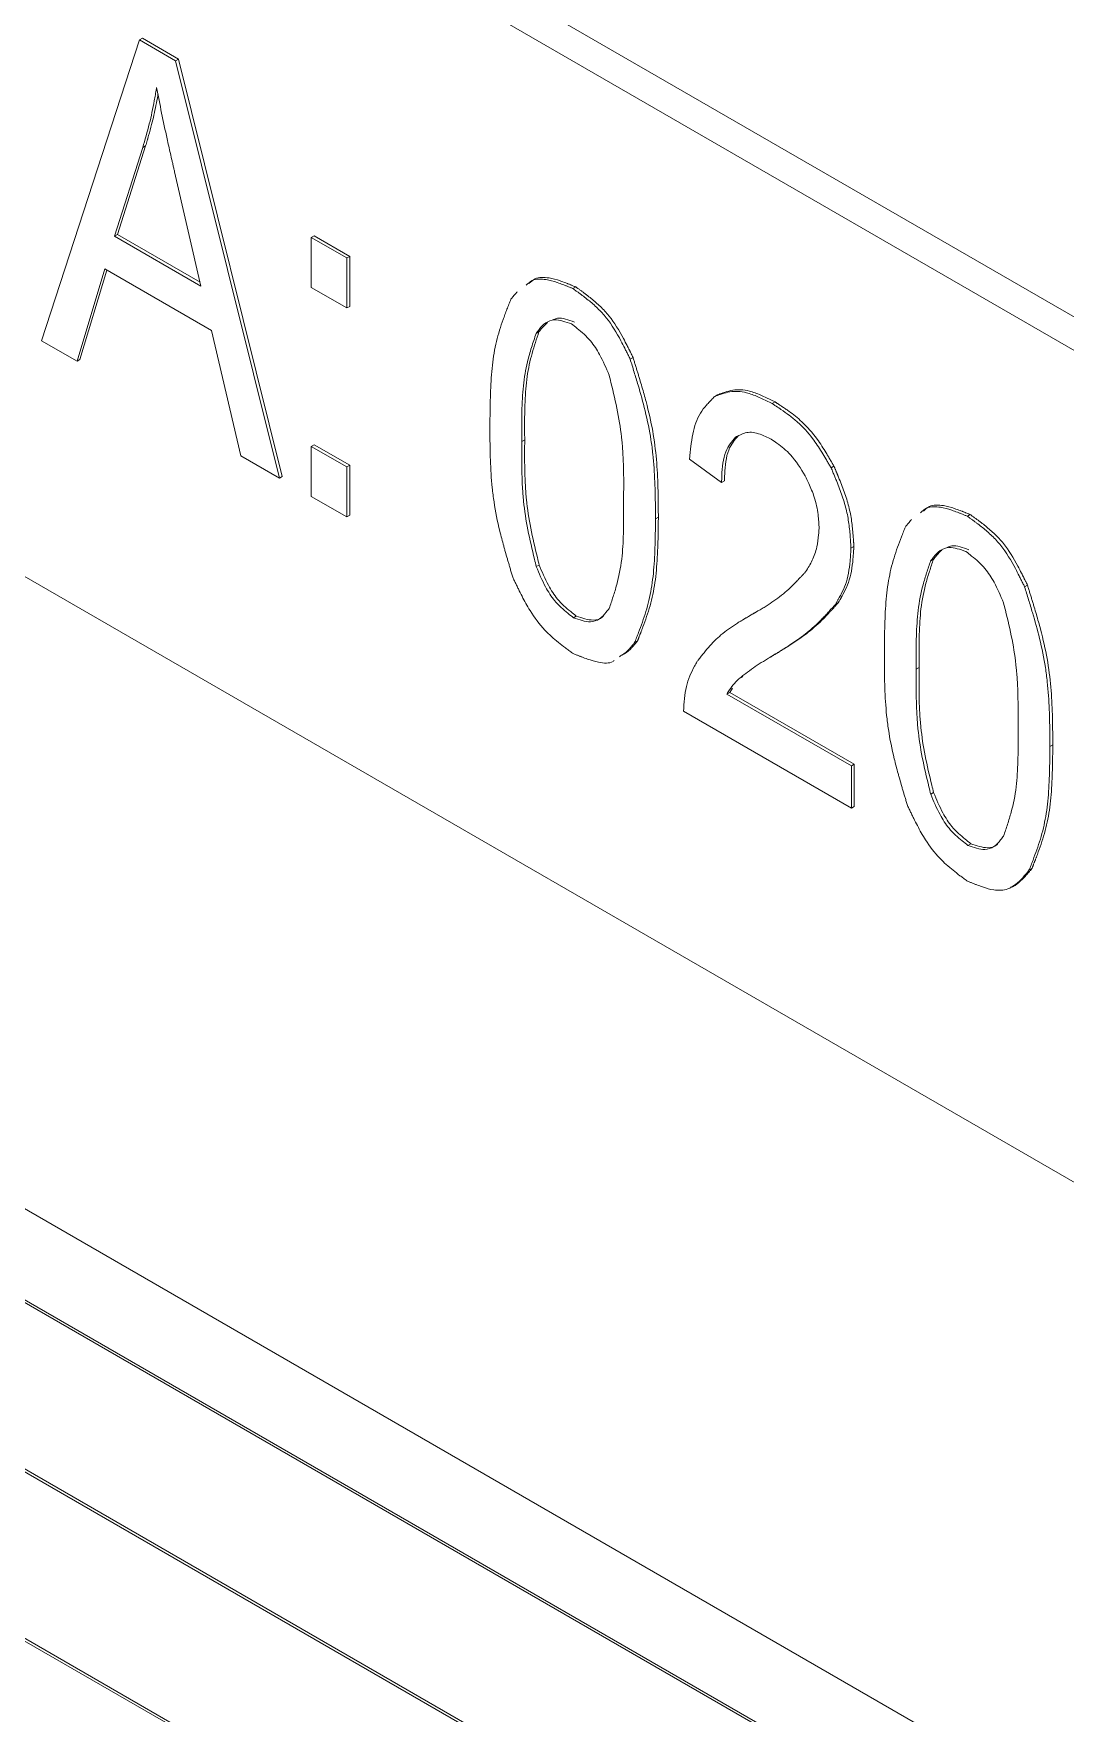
# Model space of a CAD drawing. Header units: millimetres. Extents: x -331 to 5585, y -2655 to 1513.
# Drawn here: x 4940.092 to 4942.622, y 348.931 to 353.052 of the extents above; entities that cross this region are included whole.
import ezdxf

# ---------------------------------------------------------------- set-up
doc = ezdxf.new("R2010")
doc.units = ezdxf.units.MM

msp = doc.modelspace()

# ---------------------------------------------------------------- linework, layer by layer
at = {"color": 7, "linetype": 'Continuous', "lineweight": 15}
for p, q in [((4948.6782, 348.8736), (4934.536, 357.0377)), ((4934.4653, 356.9968), (4948.6075, 348.8328)), ((4948.6075, 346.7914), (4934.4653, 354.9555)), ((4950.4459, 344.1786), (4932.7683, 354.3837)), ((4933.3641, 353.8169), (4949.9915, 344.2181)), ((4949.9915, 344.2112), (4933.3641, 353.81)), ((4933.3641, 353.4017), (4949.9915, 343.8029)), ((4949.9915, 343.796), (4933.3641, 353.3948)), ((4940.1115, 352.2986), (4940.3516, 353.0367)), ((4940.3516, 353.0367), (4940.3587, 353.0408)), ((4940.3516, 353.0367), (4940.4397, 352.9858)), ((4940.4468, 352.9899), (4940.3587, 353.0408)), ((4933.3641, 352.9865), (4949.9915, 343.3877)), ((4940.4397, 352.9858), (4940.4468, 352.9899)), ((4940.4397, 352.9858), (4940.6947, 351.9619)), ((4940.7017, 351.966), (4940.4468, 352.9899)), ((4949.9915, 343.3808), (4933.3641, 352.9796)), ((4940.2972, 352.5595), (4940.3665, 352.7767)), ((4940.3665, 352.7767), (4940.3594, 352.7726)), ((4940.3594, 352.7726), (4940.2902, 352.5554)), ((4940.5022, 352.433), (4940.4375, 352.7132)), ((4940.2902, 352.5554), (4940.2972, 352.5595)), ((4940.2902, 352.5554), (4940.5022, 352.433)), ((4940.5001, 352.4424), (4940.2972, 352.5595)), ((4940.7729, 352.5519), (4940.78, 352.556)), ((4940.7729, 352.5519), (4940.8599, 352.5017)), ((4940.7729, 352.4293), (4940.7729, 352.5519)), ((4940.867, 352.5057), (4940.78, 352.556)), ((4940.867, 352.5057), (4940.8599, 352.5017)), ((4940.8599, 352.5017), (4940.8599, 352.3791)), ((4940.867, 352.3831), (4940.867, 352.5057)), ((4940.2661, 352.4749), (4940.1984, 352.2484)), ((4940.2055, 352.2525), (4940.2711, 352.472)), ((4940.528, 352.3237), (4940.2661, 352.4749)), ((4940.8599, 352.3791), (4940.7729, 352.4293)), ((4941.4146, 352.4267), (4941.4216, 352.4307)), ((4940.8599, 352.3791), (4940.867, 352.3831)), ((4940.6004, 352.0163), (4940.528, 352.3237)), ((4940.1984, 352.2484), (4940.1115, 352.2986)), ((4941.3243, 352.3167), (4941.3313, 352.3208)), ((4940.1984, 352.2484), (4940.2055, 352.2525)), ((4941.5549, 352.2536), (4941.562, 352.2576)), ((4941.7623, 352.1622), (4941.7694, 352.1663)), ((4941.9035, 352.1444), (4941.9105, 352.1485)), ((4940.7729, 352.0394), (4940.78, 352.0434)), ((4940.7729, 352.0394), (4940.8599, 351.9891)), ((4940.7729, 351.9168), (4940.7729, 352.0394)), ((4940.867, 351.9932), (4940.78, 352.0434)), ((4941.2963, 352.0554), (4941.2892, 352.0513)), ((4940.6947, 351.9619), (4940.6004, 352.0163)), ((4940.867, 351.9932), (4940.8599, 351.9891)), ((4940.867, 351.8706), (4940.867, 351.9932)), ((4941.7004, 352.0081), (4941.7792, 351.9512)), ((4940.6947, 351.9619), (4940.7017, 351.966)), ((4940.8599, 351.9891), (4940.8599, 351.8665)), ((4941.7792, 351.9512), (4941.7862, 351.9553)), ((4942.0477, 351.987), (4942.0548, 351.9911)), ((4940.8599, 351.8665), (4940.7729, 351.9168)), ((4940.8599, 351.8665), (4940.867, 351.8706)), ((4942.382, 351.8682), (4942.3891, 351.8723)), ((4941.6171, 351.8618), (4941.6241, 351.8659)), ((4942.0966, 351.7902), (4942.1037, 351.7943)), ((4941.3248, 351.7445), (4941.3318, 351.7485)), ((4942.2917, 351.7582), (4942.2988, 351.7623)), ((4942.5224, 351.6951), (4942.5294, 351.6991)), ((4941.4159, 351.6191), (4941.4229, 351.6232)), ((4941.8449, 351.6222), (4941.852, 351.6263)), ((4942.0583, 351.6519), (4942.0654, 351.6559)), ((4941.5658, 351.558), (4941.5729, 351.5621)), ((4941.9128, 351.531), (4941.9199, 351.535)), ((4941.8245, 351.4718), (4941.8315, 351.4759)), ((4941.8278, 351.4721), (4941.8315, 351.4759)), ((4942.2637, 351.4969), (4942.2567, 351.4929)), ((4941.7992, 351.4359), (4941.7921, 351.4318)), ((4942.0977, 351.2554), (4941.7921, 351.4318)), ((4941.7992, 351.4359), (4941.8059, 351.4464)), ((4942.1047, 351.2595), (4941.7992, 351.4359)), ((4941.6859, 351.3897), (4942.0977, 351.152)), ((4942.5845, 351.3033), (4942.5916, 351.3074)), ((4942.0977, 351.2554), (4942.1047, 351.2595)), ((4942.0977, 351.152), (4942.0977, 351.2554)), ((4942.1047, 351.1561), (4942.1047, 351.2595)), ((4942.2922, 351.186), (4942.2993, 351.1901)), ((4942.0977, 351.152), (4942.1047, 351.1561)), ((4942.3833, 351.0606), (4942.3904, 351.0647)), ((4942.5332, 350.9995), (4942.5403, 351.0036))]:
    msp.add_line(p, q, dxfattribs=at)
for points, knots in [([(4940.3935, 352.9204), (4940.3933, 352.9192), (4940.3929, 352.9167), (4940.392, 352.9119), (4940.3912, 352.907), (4940.3897, 352.8985), (4940.3868, 352.8828), (4940.3822, 352.8588), (4940.3733, 352.82), (4940.365, 352.7918), (4940.3594, 352.7726)], [0, 0, 0, 0, 0.023846, 0.047426, 0.094851, 0.11871, 0.213373, 0.403205, 0.59285, 1, 1, 1, 1]), ([(4940.3665, 352.7767), (4940.3678, 352.7812), (4940.3694, 352.7868), (4940.3712, 352.793), (4940.3723, 352.7969), (4940.3757, 352.8087), (4940.383, 352.8351), (4940.3904, 352.868), (4940.3951, 352.8931), (4940.3967, 352.9022), (4940.3969, 352.9033)], [0, 0, 0, 0, 0.1102402, 0.1375412, 0.1515072, 0.206402, 0.4266521, 0.7928636, 0.9763265, 1, 1, 1, 1]), ([(4940.4375, 352.7132), (4940.4368, 352.7162), (4940.4358, 352.7207), (4940.4341, 352.7282), (4940.4327, 352.7342), (4940.4303, 352.7447), (4940.4258, 352.7642), (4940.417, 352.8034), (4940.4056, 352.8575), (4940.3975, 352.8994), (4940.3935, 352.9204)], [0, 0, 0, 0, 0.043394, 0.064978, 0.108107, 0.129671, 0.216404, 0.389306, 0.694458, 1, 1, 1, 1]), ([(4941.4146, 352.4267), (4941.4122, 352.4276), (4941.4087, 352.4291), (4941.4029, 352.4314), (4941.3971, 352.4338), (4941.3878, 352.4374), (4941.3715, 352.4433), (4941.3452, 352.4505), (4941.3171, 352.451), (4941.3044, 352.4392), (4941.2998, 352.4349)], [0, 0, 0, 0, 0.054705, 0.082106, 0.136777, 0.19147, 0.300984, 0.52024, 0.824249, 1, 1, 1, 1]), ([(4941.4216, 352.4307), (4941.4205, 352.4312), (4941.4181, 352.4322), (4941.4146, 352.4336), (4941.4117, 352.4348), (4941.4088, 352.436), (4941.4059, 352.4372), (4941.403, 352.4382), (4941.4001, 352.4395), (4941.3937, 352.4418), (4941.3786, 352.4474), (4941.3523, 352.4546), (4941.3242, 352.4551), (4941.3115, 352.4433), (4941.3068, 352.439)], [0, 0, 0, 0, 0.027352, 0.054704, 0.082105, 0.095701, 0.123053, 0.150506, 0.164102, 0.191474, 0.300908, 0.520242, 0.824249, 1, 1, 1, 1]), ([(4941.278, 352.4184), (4941.2777, 352.4183), (4941.2767, 352.4175), (4941.2748, 352.415), (4941.2716, 352.4116), (4941.2683, 352.4076), (4941.2653, 352.404), (4941.2635, 352.4019), (4941.2626, 352.4008)], [0, 0, 0, 0, 0.042311, 0.162106, 0.40189, 0.640621, 0.820311, 1, 1, 1, 1]), ([(4941.5549, 352.2536), (4941.5535, 352.2565), (4941.5512, 352.261), (4941.5476, 352.2684), (4941.5446, 352.2744), (4941.5394, 352.2848), (4941.5254, 352.312), (4941.5043, 352.3475), (4941.4751, 352.3791), (4941.4559, 352.3957), (4941.4423, 352.4063), (4941.4345, 352.4121), (4941.4287, 352.4165), (4941.4234, 352.4203), (4941.4187, 352.4237), (4941.4159, 352.4257), (4941.4146, 352.4267)], [0, 0, 0, 0, 0.041963, 0.063062, 0.104986, 0.126008, 0.210286, 0.493164, 0.634409, 0.775084, 0.845282, 0.880332, 0.915468, 0.950537, 0.975253, 1, 1, 1, 1]), ([(4941.562, 352.2576), (4941.5613, 352.2591), (4941.5598, 352.2621), (4941.558, 352.2658), (4941.5561, 352.2695), (4941.5547, 352.2725), (4941.5528, 352.2762), (4941.5513, 352.2792), (4941.5495, 352.2829), (4941.5454, 352.2911), (4941.5315, 352.3178), (4941.5107, 352.3525), (4941.4821, 352.3833), (4941.4633, 352.3994), (4941.4501, 352.4098), (4941.4434, 352.4148), (4941.4396, 352.4176), (4941.4372, 352.4194), (4941.4349, 352.4212), (4941.4325, 352.4229), (4941.4296, 352.425), (4941.4269, 352.4269), (4941.4242, 352.4289), (4941.4225, 352.4301), (4941.4216, 352.4307)], [0, 0, 0, 0, 0.020862, 0.041959, 0.052488, 0.073624, 0.083997, 0.104977, 0.115584, 0.136643, 0.220696, 0.497033, 0.63486, 0.772179, 0.840723, 0.874964, 0.892065, 0.909194, 0.917807, 0.934936, 0.952065, 0.969162, 0.984581, 1, 1, 1, 1]), ([(4941.2626, 352.4008), (4941.2609, 352.3966), (4941.2576, 352.3883), (4941.2527, 352.3758), (4941.2479, 352.3632), (4941.2386, 352.3377), (4941.2288, 352.3069), (4941.219, 352.2593), (4941.2147, 352.2183), (4941.2125, 352.1761), (4941.2117, 352.1468), (4941.2113, 352.1201), (4941.2111, 352.1042), (4941.211, 352.0962)], [0, 0, 0, 0, 0.047655, 0.095382, 0.143145, 0.190877, 0.381862, 0.477374, 0.668536, 0.763993, 0.859472, 0.92974, 1, 1, 1, 1]), ([(4941.3243, 352.3167), (4941.3267, 352.3199), (4941.334, 352.3294), (4941.3469, 352.3442), (4941.3732, 352.3535), (4941.3968, 352.3451), (4941.4112, 352.3401)], [0, 0, 0, 0, 0.125461, 0.369472, 0.616471, 1, 1, 1, 1]), ([(4941.3313, 352.3208), (4941.3338, 352.324), (4941.3401, 352.3326), (4941.3476, 352.3395), (4941.3523, 352.3438)], [0, 0, 0, 0, 0.382239, 1, 1, 1, 1]), ([(4941.3633, 352.3493), (4941.3677, 352.3512), (4941.383, 352.3578), (4941.4036, 352.3499), (4941.4183, 352.3442)], [0, 0, 0, 0, 0.285315, 1, 1, 1, 1]), ([(4941.4112, 352.3401), (4941.4158, 352.3364), (4941.4316, 352.324), (4941.4571, 352.3022), (4941.4839, 352.2607), (4941.4962, 352.2314), (4941.5033, 352.2145)], [0, 0, 0, 0, 0.1214168, 0.4144001, 0.6604929, 1, 1, 1, 1]), ([(4941.2892, 352.0513), (4941.2892, 352.0541), (4941.2891, 352.0623), (4941.2891, 352.0732), (4941.289, 352.0841), (4941.2891, 352.1004), (4941.2893, 352.1248), (4941.2907, 352.1675), (4941.2947, 352.2087), (4941.3033, 352.2498), (4941.3127, 352.2824), (4941.3204, 352.3052), (4941.3243, 352.3167)], [0, 0, 0, 0, 0.028163, 0.084488, 0.112482, 0.140644, 0.253132, 0.365708, 0.59095, 0.703565, 0.85168, 1, 1, 1, 1]), ([(4941.2963, 352.0554), (4941.2963, 352.0582), (4941.2962, 352.0623), (4941.2962, 352.0691), (4941.2962, 352.0746), (4941.2962, 352.08), (4941.2961, 352.0855), (4941.2961, 352.0909), (4941.2961, 352.0964), (4941.2961, 352.1045), (4941.2963, 352.133), (4941.2977, 352.1704), (4941.3031, 352.2213), (4941.3115, 352.2591), (4941.3225, 352.2945), (4941.3284, 352.312), (4941.3313, 352.3208)], [0, 0, 0, 0, 0.028164, 0.042246, 0.07041, 0.084492, 0.098574, 0.126569, 0.140651, 0.154733, 0.211061, 0.436124, 0.548735, 0.773232, 0.886601, 1, 1, 1, 1]), ([(4941.6171, 351.8618), (4941.617, 351.8673), (4941.617, 351.8782), (4941.6168, 351.8919), (4941.6167, 351.9056), (4941.6163, 351.9248), (4941.6152, 351.9636), (4941.6123, 352.0088), (4941.6049, 352.0669), (4941.5933, 352.1236), (4941.5776, 352.1796), (4941.5664, 352.2165), (4941.5599, 352.2377), (4941.5566, 352.2483), (4941.5549, 352.2536)], [0, 0, 0, 0, 0.0445663, 0.0890013, 0.1112862, 0.1557275, 0.2447802, 0.4228924, 0.5119557, 0.690425, 0.8450205, 0.9224819, 0.9612145, 1, 1, 1, 1]), ([(4941.6241, 351.8659), (4941.6241, 351.8686), (4941.6241, 351.8727), (4941.624, 351.8796), (4941.624, 351.885), (4941.6239, 351.8919), (4941.6239, 351.8987), (4941.6238, 351.9056), (4941.6237, 351.9124), (4941.6236, 351.9179), (4941.6234, 351.9276), (4941.6227, 351.9565), (4941.6202, 352.007), (4941.6116, 352.0768), (4941.5977, 352.1371), (4941.5857, 352.1796), (4941.5794, 352.2008), (4941.5762, 352.2114), (4941.5744, 352.2175), (4941.573, 352.2221), (4941.5711, 352.2281), (4941.5692, 352.2342), (4941.5674, 352.2403), (4941.5659, 352.2448), (4941.5642, 352.2506), (4941.5628, 352.2549), (4941.562, 352.2576)], [0, 0, 0, 0, 0.022284, 0.033425, 0.05571, 0.066719, 0.089003, 0.111289, 0.122432, 0.144719, 0.155731, 0.200316, 0.37844, 0.556749, 0.735171, 0.824118, 0.868712, 0.890883, 0.901994, 0.913106, 0.924339, 0.94648, 0.957618, 0.968755, 0.979893, 1, 1, 1, 1]), ([(4941.5033, 352.2145), (4941.5048, 352.2085), (4941.5122, 352.1783), (4941.5252, 352.1241), (4941.5341, 352.0652), (4941.5375, 352.0199), (4941.5388, 351.9865), (4941.5391, 351.9591), (4941.5391, 351.94), (4941.539, 351.9282), (4941.5389, 351.9182), (4941.5389, 351.9109), (4941.5389, 351.9072)], [0, 0, 0, 0, 0.055898, 0.28002, 0.504416, 0.616543, 0.728475, 0.840463, 0.896533, 0.924569, 0.962284, 1, 1, 1, 1]), ([(4941.7623, 352.1622), (4941.7616, 352.1615), (4941.7596, 352.1594), (4941.7568, 352.1566), (4941.7534, 352.153), (4941.7486, 352.148), (4941.7392, 352.1378), (4941.7217, 352.1152), (4941.7094, 352.0799), (4941.705, 352.0483), (4941.7034, 352.0361), (4941.7031, 352.0328), (4941.7027, 352.0296), (4941.7023, 352.0257), (4941.7018, 352.0218), (4941.7014, 352.0175), (4941.7009, 352.013), (4941.7006, 352.0097), (4941.7004, 352.0081)], [0, 0, 0, 0, 0.019803, 0.059376, 0.079145, 0.118737, 0.197736, 0.356189, 0.676398, 0.838015, 0.858238, 0.868455, 0.888656, 0.908849, 0.929036, 0.94945, 0.974605, 1, 1, 1, 1]), ([(4941.9035, 352.1444), (4941.9011, 352.1456), (4941.8941, 352.1491), (4941.8823, 352.1548), (4941.8635, 352.1634), (4941.8347, 352.1745), (4941.8051, 352.1755), (4941.7853, 352.17), (4941.7752, 352.1668), (4941.7691, 352.1647), (4941.7646, 352.163), (4941.7623, 352.1622)], [0, 0, 0, 0, 0.0455178, 0.1366153, 0.2277394, 0.410219, 0.6986754, 0.8490485, 0.8866775, 0.9432741, 1, 1, 1, 1]), ([(4941.9105, 352.1485), (4941.9082, 352.1497), (4941.9047, 352.1514), (4941.8988, 352.1543), (4941.8941, 352.1566), (4941.8859, 352.1605), (4941.8706, 352.1674), (4941.8418, 352.1786), (4941.8121, 352.1796), (4941.7923, 352.1741), (4941.7839, 352.1714), (4941.78, 352.1701), (4941.777, 352.169), (4941.7732, 352.1676), (4941.7709, 352.1668), (4941.7694, 352.1663)], [0, 0, 0, 0, 0.045518, 0.06831, 0.11387, 0.136616, 0.22774, 0.41022, 0.698676, 0.849048, 0.886677, 0.905522, 0.943274, 0.962183, 1, 1, 1, 1]), ([(4942.0477, 351.987), (4942.0469, 351.9885), (4942.0443, 351.9928), (4942.041, 351.9986), (4942.0376, 352.0043), (4942.0325, 352.0129), (4942.0213, 352.0314), (4942, 352.0641), (4941.9723, 352.0943), (4941.9455, 352.1157), (4941.9307, 352.1262), (4941.922, 352.1321), (4941.9193, 352.1338), (4941.9167, 352.1357), (4941.914, 352.1374), (4941.9114, 352.1392), (4941.9079, 352.1415), (4941.9052, 352.1433), (4941.9035, 352.1444)], [0, 0, 0, 0, 0.0216814, 0.06509, 0.0866371, 0.1082772, 0.1948807, 0.3686444, 0.6143713, 0.7405375, 0.870116, 0.8863695, 0.9025587, 0.9188347, 0.9350698, 0.9512589, 0.9675125, 1, 1, 1, 1]), ([(4942.0548, 351.9911), (4942.0543, 351.9918), (4942.0531, 351.994), (4942.0514, 351.9969), (4942.0493, 352.0005), (4942.0476, 352.0034), (4942.0459, 352.0062), (4942.0443, 352.0091), (4942.0426, 352.012), (4942.0396, 352.017), (4942.0306, 352.032), (4942.011, 352.0628), (4941.9796, 352.099), (4941.9521, 352.1201), (4941.937, 352.1308), (4941.9325, 352.1339), (4941.9304, 352.1352), (4941.929, 352.1362), (4941.9276, 352.1372), (4941.9262, 352.1381), (4941.9248, 352.139), (4941.9234, 352.14), (4941.922, 352.1409), (4941.9206, 352.1418), (4941.9193, 352.1427), (4941.9179, 352.1436), (4941.9165, 352.1446), (4941.9151, 352.1455), (4941.9137, 352.1465), (4941.9123, 352.1473), (4941.9112, 352.148), (4941.9105, 352.1485)], [0, 0, 0, 0, 0.010957, 0.032463, 0.043375, 0.065108, 0.075884, 0.08666, 0.108306, 0.119175, 0.162522, 0.336112, 0.592355, 0.794627, 0.84595, 0.871559, 0.877972, 0.884385, 0.897234, 0.903647, 0.91006, 0.922886, 0.929299, 0.935712, 0.948519, 0.954932, 0.961345, 0.974235, 0.980648, 0.987045, 1, 1, 1, 1]), ([(4941.211, 352.0962), (4941.211, 352.0908), (4941.211, 352.0826), (4941.2111, 352.069), (4941.2111, 352.0553), (4941.2114, 352.0334), (4941.2123, 351.9948), (4941.215, 351.9497), (4941.2221, 351.8917), (4941.2319, 351.8438), (4941.2418, 351.8059), (4941.246, 351.7908), (4941.2473, 351.7863), (4941.2499, 351.7771), (4941.2529, 351.7665), (4941.256, 351.7559), (4941.2578, 351.7499), (4941.2592, 351.7453), (4941.2605, 351.7407), (4941.2619, 351.7361), (4941.2633, 351.7313), (4941.2653, 351.7248), (4941.2668, 351.7199), (4941.2677, 351.7166)], [0, 0, 0, 0, 0.045715, 0.068641, 0.114494, 0.160213, 0.251817, 0.435121, 0.526692, 0.710282, 0.801924, 0.813316, 0.824847, 0.836276, 0.882092, 0.904937, 0.916442, 0.927821, 0.939339, 0.950731, 0.963011, 0.975429, 1, 1, 1, 1]), ([(4941.8134, 352.0623), (4941.8168, 352.0641), (4941.8287, 352.0701), (4941.8514, 352.0779), (4941.8799, 352.0672), (4941.8963, 352.0596), (4941.9009, 352.0574)], [0, 0, 0, 0, 0.14332, 0.499691, 0.859429, 1, 1, 1, 1]), ([(4941.3248, 351.7445), (4941.3233, 351.7505), (4941.3159, 351.7806), (4941.303, 351.8348), (4941.294, 351.8937), (4941.2906, 351.9391), (4941.2893, 351.9725), (4941.289, 352.0021), (4941.2891, 352.0284), (4941.2892, 352.0437), (4941.2892, 352.0513)], [0, 0, 0, 0, 0.055952, 0.28033, 0.504994, 0.617254, 0.729321, 0.841442, 0.920803, 1, 1, 1, 1]), ([(4941.3318, 351.7485), (4941.3304, 351.7546), (4941.323, 351.7847), (4941.31, 351.8389), (4941.301, 351.8978), (4941.2977, 351.9431), (4941.2964, 351.9765), (4941.2961, 352.0039), (4941.2961, 352.023), (4941.2961, 352.0339), (4941.2962, 352.0438), (4941.2963, 352.0509), (4941.2963, 352.0554)], [0, 0, 0, 0, 0.055952, 0.280329, 0.504994, 0.617254, 0.729321, 0.841442, 0.897579, 0.925648, 0.953551, 1, 1, 1, 1]), ([(4941.7792, 351.9512), (4941.7793, 351.9566), (4941.7801, 351.9834), (4941.7848, 352.0281), (4941.8043, 352.0515), (4941.8134, 352.0623)], [0, 0, 0, 0, 0.117814, 0.591603, 1, 1, 1, 1]), ([(4941.7862, 351.9553), (4941.7864, 351.9607), (4941.7872, 351.9875), (4941.7919, 352.0322), (4941.8114, 352.0556), (4941.8204, 352.0664)], [0, 0, 0, 0, 0.117814, 0.591603, 1, 1, 1, 1]), ([(4941.9009, 352.0574), (4941.9056, 352.0542), (4941.9217, 352.0431), (4941.9532, 352.0177), (4941.9732, 351.9853), (4941.9845, 351.9669)], [0, 0, 0, 0, 0.151239, 0.520913, 1, 1, 1, 1]), ([(4941.9845, 351.9669), (4941.9873, 351.9609), (4941.9952, 351.9438), (4942.009, 351.9119), (4942.0167, 351.8739), (4942.0179, 351.8493), (4942.0184, 351.8381)], [0, 0, 0, 0, 0.138019, 0.393143, 0.723546, 1, 1, 1, 1]), ([(4942.0966, 351.7902), (4942.0966, 351.7916), (4942.0963, 351.7959), (4942.0959, 351.8015), (4942.0955, 351.8071), (4942.0949, 351.8156), (4942.0935, 351.8341), (4942.09, 351.863), (4942.0818, 351.8991), (4942.0712, 351.9295), (4942.0628, 351.9506), (4942.0579, 351.9626), (4942.0548, 351.9701), (4942.0522, 351.9765), (4942.05, 351.9816), (4942.0485, 351.9852), (4942.0477, 351.987)], [0, 0, 0, 0, 0.022424, 0.06781, 0.090239, 0.112949, 0.203355, 0.384264, 0.564093, 0.743853, 0.833692, 0.878582, 0.923229, 0.94587, 0.972804, 1, 1, 1, 1]), ([(4942.1037, 351.7943), (4942.1037, 351.795), (4942.1035, 351.7971), (4942.1033, 351.7999), (4942.1032, 351.8028), (4942.103, 351.8056), (4942.1028, 351.8084), (4942.1026, 351.8112), (4942.1024, 351.8141), (4942.1018, 351.8218), (4942.1003, 351.8403), (4942.0967, 351.8693), (4942.0882, 351.9053), (4942.0775, 351.9354), (4942.0698, 351.9549), (4942.0665, 351.9631), (4942.0652, 351.9661), (4942.0644, 351.968), (4942.0637, 351.9698), (4942.0631, 351.9713), (4942.0623, 351.9732), (4942.0617, 351.9747), (4942.0609, 351.9766), (4942.0602, 351.978), (4942.0597, 351.9795), (4942.059, 351.981), (4942.0584, 351.9825), (4942.0576, 351.9844), (4942.057, 351.9859), (4942.0564, 351.9874), (4942.0556, 351.989), (4942.0551, 351.9902), (4942.0548, 351.9911)], [0, 0, 0, 0, 0.0110778, 0.0337704, 0.0451117, 0.0564633, 0.0788874, 0.0902391, 0.1015908, 0.1243057, 0.2144776, 0.395572, 0.5742813, 0.7530677, 0.8421752, 0.8643733, 0.8754723, 0.8866071, 0.8922541, 0.9034248, 0.9088786, 0.9200133, 0.9257305, 0.9366749, 0.9423567, 0.9478474, 0.9590181, 0.9645088, 0.9756795, 0.9813967, 0.9868874, 1, 1, 1, 1]), ([(4941.5389, 351.9072), (4941.5389, 351.9018), (4941.539, 351.8936), (4941.539, 351.8827), (4941.539, 351.8718), (4941.539, 351.8527), (4941.5386, 351.8257), (4941.5372, 351.7939), (4941.5335, 351.7507), (4941.5253, 351.7096), (4941.5133, 351.6708), (4941.5068, 351.6517), (4941.5036, 351.6421)], [0, 0, 0, 0, 0.056157, 0.084319, 0.112481, 0.168637, 0.281135, 0.393763, 0.506284, 0.751521, 0.875795, 1, 1, 1, 1]), ([(4942.382, 351.8682), (4942.3797, 351.8691), (4942.3762, 351.8706), (4942.3703, 351.8729), (4942.3645, 351.8753), (4942.3552, 351.8789), (4942.3389, 351.8848), (4942.3127, 351.892), (4942.2845, 351.8925), (4942.2718, 351.8807), (4942.2672, 351.8764)], [0, 0, 0, 0, 0.054705, 0.082106, 0.136777, 0.19147, 0.300984, 0.52024, 0.824249, 1, 1, 1, 1]), ([(4942.3891, 351.8723), (4942.3879, 351.8727), (4942.3856, 351.8737), (4942.3821, 351.8751), (4942.3792, 351.8763), (4942.3762, 351.8775), (4942.3733, 351.8787), (4942.3704, 351.8797), (4942.3675, 351.881), (4942.3611, 351.8833), (4942.346, 351.8889), (4942.3198, 351.8961), (4942.2916, 351.8966), (4942.2789, 351.8848), (4942.2743, 351.8805)], [0, 0, 0, 0, 0.027352, 0.054704, 0.082105, 0.095781, 0.123053, 0.150506, 0.164101, 0.191474, 0.300988, 0.520243, 0.82425, 1, 1, 1, 1]), ([(4942.5294, 351.6991), (4942.5287, 351.7006), (4942.5272, 351.7036), (4942.5254, 351.7073), (4942.5236, 351.711), (4942.5221, 351.714), (4942.5202, 351.7177), (4942.5188, 351.7207), (4942.5169, 351.7244), (4942.5128, 351.7326), (4942.4989, 351.7593), (4942.4781, 351.794), (4942.4495, 351.8248), (4942.4308, 351.8409), (4942.4175, 351.8513), (4942.4109, 351.8563), (4942.4071, 351.8592), (4942.4047, 351.8609), (4942.4023, 351.8627), (4942.3999, 351.8644), (4942.3971, 351.8665), (4942.3943, 351.8684), (4942.3916, 351.8704), (4942.3899, 351.8716), (4942.3891, 351.8723)], [0, 0, 0, 0, 0.020862, 0.041959, 0.052488, 0.073625, 0.083998, 0.104978, 0.115585, 0.136644, 0.220738, 0.49703, 0.634857, 0.772178, 0.840722, 0.874963, 0.892127, 0.909194, 0.917806, 0.934935, 0.952064, 0.969162, 0.984581, 1, 1, 1, 1]), ([(4941.5658, 351.558), (4941.5666, 351.5601), (4941.5682, 351.5642), (4941.5707, 351.5705), (4941.5731, 351.5767), (4941.578, 351.5892), (4941.5882, 351.6167), (4941.5994, 351.652), (4941.6091, 351.6997), (4941.6134, 351.7406), (4941.6156, 351.7829), (4941.6163, 351.807), (4941.6166, 351.8231), (4941.6167, 351.8299), (4941.6168, 351.8366), (4941.6168, 351.842), (4941.6169, 351.8485), (4941.617, 351.8546), (4941.617, 351.8594), (4941.6171, 351.8618)], [0, 0, 0, 0, 0.023885, 0.04777, 0.071776, 0.095624, 0.191348, 0.382957, 0.478726, 0.670424, 0.766156, 0.861914, 0.885881, 0.909705, 0.921688, 0.945653, 0.957635, 0.978889, 1, 1, 1, 1]), ([(4941.5729, 351.5621), (4941.5733, 351.5631), (4941.5739, 351.5647), (4941.5747, 351.5668), (4941.5753, 351.5683), (4941.576, 351.5699), (4941.5765, 351.5715), (4941.5774, 351.5735), (4941.5782, 351.5756), (4941.579, 351.5777), (4941.5796, 351.5792), (4941.5802, 351.5808), (4941.5808, 351.5824), (4941.5814, 351.584), (4941.5823, 351.586), (4941.583, 351.5881), (4941.5845, 351.5918), (4941.5886, 351.6028), (4941.5986, 351.6305), (4941.6091, 351.6664), (4941.6177, 351.7151), (4941.6213, 351.7565), (4941.6228, 351.7937), (4941.6233, 351.8111), (4941.6235, 351.8191), (4941.6235, 351.8225), (4941.6236, 351.8259), (4941.6237, 351.8286), (4941.6237, 351.8319), (4941.6238, 351.8346), (4941.6238, 351.838), (4941.6238, 351.8414), (4941.6239, 351.8454), (4941.624, 351.8509), (4941.624, 351.8563), (4941.6241, 351.8618), (4941.6241, 351.8645), (4941.6241, 351.8659)], [0, 0, 0, 0, 0.011882, 0.01795, 0.023885, 0.029832, 0.035901, 0.041835, 0.053839, 0.059773, 0.065708, 0.071776, 0.077711, 0.083768, 0.089702, 0.101681, 0.107603, 0.131549, 0.227274, 0.418958, 0.514709, 0.706309, 0.802125, 0.849929, 0.861914, 0.873897, 0.87989, 0.891873, 0.897865, 0.909705, 0.915697, 0.927679, 0.939662, 0.951644, 0.975893, 0.987875, 1, 1, 1, 1]), ([(4942.0184, 351.8381), (4942.018, 351.833), (4942.0166, 351.8175), (4942.0132, 351.7896), (4942.0022, 351.759), (4941.991, 351.741), (4941.9853, 351.7318)], [0, 0, 0, 0, 0.123476, 0.370515, 0.681119, 1, 1, 1, 1]), ([(4942.23, 351.8423), (4942.2292, 351.8402), (4942.2275, 351.8361), (4942.225, 351.8298), (4942.2226, 351.8236), (4942.2177, 351.8111), (4942.2075, 351.7836), (4942.1963, 351.7484), (4942.1865, 351.7008), (4942.1821, 351.6599), (4942.1799, 351.6176), (4942.1792, 351.5908), (4942.1788, 351.5694), (4942.1787, 351.5561), (4942.1786, 351.5456), (4942.1785, 351.5403), (4942.1785, 351.5377)], [0, 0, 0, 0, 0.023828, 0.047655, 0.071592, 0.095382, 0.190876, 0.381861, 0.477373, 0.668536, 0.763992, 0.859472, 0.907124, 0.953492, 0.976817, 1, 1, 1, 1]), ([(4942.2454, 351.8599), (4942.2452, 351.8598), (4942.2441, 351.8591), (4942.2422, 351.8565), (4942.2391, 351.8531), (4942.2357, 351.8491), (4942.2327, 351.8455), (4942.2309, 351.8434), (4942.23, 351.8423)], [0, 0, 0, 0, 0.042559, 0.162136, 0.401911, 0.640634, 0.820317, 1, 1, 1, 1]), ([(4942.5224, 351.6951), (4942.5209, 351.698), (4942.5187, 351.7025), (4942.515, 351.7099), (4942.5121, 351.7159), (4942.5069, 351.7263), (4942.4928, 351.7535), (4942.4718, 351.789), (4942.4425, 351.8206), (4942.4233, 351.8372), (4942.4097, 351.8478), (4942.4019, 351.8536), (4942.3961, 351.858), (4942.3908, 351.8618), (4942.3861, 351.8652), (4942.3834, 351.8672), (4942.382, 351.8682)], [0, 0, 0, 0, 0.041963, 0.063062, 0.104986, 0.126008, 0.210286, 0.493164, 0.634409, 0.775084, 0.845282, 0.880332, 0.915468, 0.950537, 0.975253, 1, 1, 1, 1]), ([(4942.0583, 351.6519), (4942.0588, 351.6528), (4942.0599, 351.6546), (4942.062, 351.6582), (4942.0641, 351.6619), (4942.0677, 351.6684), (4942.0744, 351.6805), (4942.0836, 351.7003), (4942.091, 351.7278), (4942.094, 351.7533), (4942.0953, 351.7704), (4942.0959, 351.7783), (4942.0961, 351.7823), (4942.0964, 351.7862), (4942.0966, 351.7889), (4942.0966, 351.7902)], [0, 0, 0, 0, 0.0242926, 0.0485852, 0.0970733, 0.121529, 0.2185891, 0.412945, 0.6074199, 0.8032029, 0.9016592, 0.9260347, 0.9506933, 0.9753466, 1, 1, 1, 1]), ([(4942.0654, 351.6559), (4942.0656, 351.6564), (4942.0662, 351.6573), (4942.067, 351.6587), (4942.068, 351.6605), (4942.0689, 351.6621), (4942.0699, 351.6637), (4942.0704, 351.6646), (4942.0709, 351.6655), (4942.0715, 351.6664), (4942.072, 351.6673), (4942.0725, 351.6683), (4942.073, 351.6692), (4942.0744, 351.6717), (4942.0797, 351.6816), (4942.0885, 351.6989), (4942.0968, 351.7255), (4942.1003, 351.7505), (4942.1019, 351.7672), (4942.1024, 351.7741), (4942.1025, 351.7764), (4942.1026, 351.7777), (4942.1027, 351.779), (4942.1028, 351.7799), (4942.1029, 351.7812), (4942.103, 351.7825), (4942.103, 351.7839), (4942.1031, 351.7848), (4942.1032, 351.7862), (4942.1033, 351.7875), (4942.1034, 351.7888), (4942.1034, 351.7901), (4942.1035, 351.7914), (4942.1036, 351.7929), (4942.1037, 351.7938), (4942.1037, 351.7943)], [0, 0, 0, 0, 0.0122917, 0.0242924, 0.036552, 0.0608443, 0.0666994, 0.0789589, 0.0850728, 0.0909279, 0.1031874, 0.1093012, 0.1154151, 0.1273511, 0.1761047, 0.3702011, 0.564875, 0.7592669, 0.8563762, 0.8807631, 0.8868598, 0.8990474, 0.9051441, 0.9109467, 0.9170378, 0.9292254, 0.9353166, 0.9414077, 0.9474988, 0.9596811, 0.9657722, 0.9718633, 0.983757, 0.9898481, 1, 1, 1, 1]), ([(4942.2917, 351.7582), (4942.2942, 351.7614), (4942.3014, 351.7709), (4942.3143, 351.7857), (4942.3406, 351.795), (4942.3643, 351.7867), (4942.3786, 351.7816)], [0, 0, 0, 0, 0.125461, 0.369472, 0.616471, 1, 1, 1, 1]), ([(4942.3308, 351.7908), (4942.3351, 351.7927), (4942.3505, 351.7993), (4942.371, 351.7914), (4942.3857, 351.7857)], [0, 0, 0, 0, 0.285315, 1, 1, 1, 1]), ([(4941.4229, 351.6232), (4941.4183, 351.6269), (4941.4026, 351.6393), (4941.3773, 351.6614), (4941.3509, 351.7027), (4941.3388, 351.7318), (4941.3318, 351.7485)], [0, 0, 0, 0, 0.122165, 0.415125, 0.662611, 1, 1, 1, 1]), ([(4942.2567, 351.4929), (4942.2566, 351.4983), (4942.2566, 351.5066), (4942.2565, 351.5175), (4942.2565, 351.5284), (4942.2565, 351.5474), (4942.2569, 351.5744), (4942.2583, 351.6062), (4942.262, 351.6494), (4942.2702, 351.6906), (4942.2821, 351.7294), (4942.2885, 351.7486), (4942.2917, 351.7582)], [0, 0, 0, 0, 0.056329, 0.084493, 0.11249, 0.168817, 0.281323, 0.39379, 0.506311, 0.751665, 0.875716, 1, 1, 1, 1]), ([(4942.2637, 351.4969), (4942.2637, 351.4997), (4942.2637, 351.5052), (4942.2636, 351.512), (4942.2636, 351.5188), (4942.2636, 351.5243), (4942.2636, 351.5297), (4942.2636, 351.5338), (4942.2636, 351.5392), (4942.2636, 351.5542), (4942.264, 351.5785), (4942.2653, 351.6103), (4942.269, 351.6535), (4942.2772, 351.6946), (4942.2891, 351.7335), (4942.2956, 351.7527), (4942.2988, 351.7623)], [0, 0, 0, 0, 0.028165, 0.056329, 0.070411, 0.098575, 0.11249, 0.126572, 0.140653, 0.168817, 0.281323, 0.39379, 0.506311, 0.751665, 0.875716, 1, 1, 1, 1]), ([(4942.2988, 351.7623), (4942.3012, 351.7655), (4942.3075, 351.7741), (4942.3151, 351.781), (4942.3197, 351.7853)], [0, 0, 0, 0, 0.382239, 1, 1, 1, 1]), ([(4942.3786, 351.7816), (4942.3833, 351.7779), (4942.399, 351.7655), (4942.4245, 351.7437), (4942.4513, 351.7022), (4942.4636, 351.673), (4942.4707, 351.656)], [0, 0, 0, 0, 0.1214168, 0.4144001, 0.6604929, 1, 1, 1, 1]), ([(4941.2677, 351.7166), (4941.2685, 351.7151), (4941.2706, 351.7106), (4941.2742, 351.7032), (4941.2778, 351.6957), (4941.283, 351.6853), (4941.2927, 351.666), (4941.312, 351.6305), (4941.3422, 351.59), (4941.3732, 351.5628), (4941.3918, 351.5485), (4941.4004, 351.5417), (4941.4048, 351.5385), (4941.4092, 351.5352), (4941.4121, 351.5331), (4941.4135, 351.532)], [0, 0, 0, 0, 0.019939, 0.060005, 0.099992, 0.120078, 0.200131, 0.360461, 0.604789, 0.800488, 0.900193, 0.925161, 0.950115, 0.975046, 1, 1, 1, 1]), ([(4941.4159, 351.6191), (4941.4112, 351.6228), (4941.3955, 351.6353), (4941.3702, 351.6573), (4941.3438, 351.6987), (4941.3317, 351.7277), (4941.3248, 351.7445)], [0, 0, 0, 0, 0.122165, 0.415125, 0.662611, 1, 1, 1, 1]), ([(4941.9853, 351.7318), (4941.9846, 351.7311), (4941.9833, 351.7296), (4941.9812, 351.7275), (4941.9795, 351.7257), (4941.9779, 351.7238), (4941.9765, 351.7224), (4941.9748, 351.7206), (4941.9724, 351.7181), (4941.9691, 351.7145), (4941.966, 351.7113), (4941.9636, 351.7088), (4941.9622, 351.7073), (4941.9598, 351.7049), (4941.9525, 351.6975), (4941.9341, 351.6798), (4941.9094, 351.6611), (4941.8866, 351.6466), (4941.8751, 351.6396), (4941.8693, 351.6362), (4941.8659, 351.6343), (4941.8635, 351.6328), (4941.861, 351.6314), (4941.8585, 351.63), (4941.8559, 351.6284), (4941.8532, 351.6269), (4941.8495, 351.6248), (4941.8468, 351.6233), (4941.8449, 351.6222)], [0, 0, 0, 0, 0.016316, 0.032472, 0.048788, 0.057026, 0.073182, 0.081448, 0.097632, 0.130188, 0.1628, 0.170907, 0.187176, 0.195311, 0.227935, 0.358184, 0.618919, 0.749295, 0.814428, 0.846958, 0.863189, 0.879557, 0.895787, 0.912018, 0.92842, 0.946298, 0.96421, 1, 1, 1, 1]), ([(4942.5845, 351.3033), (4942.5845, 351.3088), (4942.5844, 351.3197), (4942.5843, 351.3334), (4942.5841, 351.3471), (4942.5838, 351.3663), (4942.5827, 351.4051), (4942.5797, 351.4503), (4942.5724, 351.5084), (4942.5607, 351.5651), (4942.545, 351.6211), (4942.5338, 351.658), (4942.5273, 351.6792), (4942.524, 351.6898), (4942.5224, 351.6951)], [0, 0, 0, 0, 0.044567, 0.089001, 0.111286, 0.155727, 0.24478, 0.422892, 0.511956, 0.690425, 0.845021, 0.922482, 0.961228, 1, 1, 1, 1]), ([(4942.5916, 351.3074), (4942.5915, 351.3101), (4942.5915, 351.3142), (4942.5915, 351.3211), (4942.5914, 351.3265), (4942.5914, 351.3334), (4942.5913, 351.3402), (4942.5912, 351.3471), (4942.5911, 351.3539), (4942.591, 351.3594), (4942.5908, 351.3691), (4942.5901, 351.398), (4942.5876, 351.4485), (4942.579, 351.5183), (4942.5651, 351.5786), (4942.5531, 351.6211), (4942.5469, 351.6423), (4942.5437, 351.6529), (4942.5418, 351.659), (4942.5404, 351.6636), (4942.5386, 351.6696), (4942.5367, 351.6757), (4942.5348, 351.6818), (4942.5334, 351.6863), (4942.5316, 351.6921), (4942.5303, 351.6964), (4942.5294, 351.6991)], [0, 0, 0, 0, 0.022284, 0.033425, 0.05571, 0.066719, 0.089003, 0.111289, 0.122432, 0.144719, 0.155731, 0.200316, 0.37844, 0.556749, 0.735171, 0.824118, 0.868712, 0.890883, 0.901995, 0.913106, 0.924352, 0.94648, 0.957617, 0.968755, 0.979893, 1, 1, 1, 1]), ([(4941.5036, 351.6421), (4941.5011, 351.6389), (4941.4938, 351.6294), (4941.4806, 351.6146), (4941.454, 351.6055), (4941.4302, 351.614), (4941.4159, 351.6191)], [0, 0, 0, 0, 0.124964, 0.36992, 0.618627, 1, 1, 1, 1]), ([(4941.4897, 351.6234), (4941.4887, 351.6224), (4941.4822, 351.6157), (4941.4607, 351.6102), (4941.4372, 351.6183), (4941.4229, 351.6232)], [0, 0, 0, 0, 0.066504, 0.434976, 1, 1, 1, 1]), ([(4941.8449, 351.6222), (4941.8433, 351.6212), (4941.8408, 351.6197), (4941.8375, 351.6178), (4941.835, 351.6163), (4941.8326, 351.6148), (4941.8301, 351.6133), (4941.8276, 351.6118), (4941.8227, 351.6088), (4941.8056, 351.598), (4941.7779, 351.579), (4941.7514, 351.5522), (4941.7362, 351.5334), (4941.7292, 351.5246), (4941.7257, 351.5202), (4941.7229, 351.5165), (4941.7205, 351.5135), (4941.7194, 351.512), (4941.7188, 351.5113)], [0, 0, 0, 0, 0.034756, 0.051986, 0.069364, 0.086742, 0.104084, 0.121575, 0.138916, 0.208329, 0.486173, 0.742241, 0.87108, 0.903321, 0.935507, 0.967665, 0.983745, 1, 1, 1, 1]), ([(4941.8605, 351.6312), (4941.8603, 351.631), (4941.8597, 351.6307), (4941.8586, 351.6301), (4941.8574, 351.6294), (4941.8552, 351.6282), (4941.8534, 351.6271), (4941.852, 351.6263)], [0, 0, 0, 0, 0.074394, 0.220093, 0.368262, 0.513961, 1, 1, 1, 1]), ([(4941.9128, 351.531), (4941.9144, 351.532), (4941.9193, 351.535), (4941.9258, 351.5391), (4941.9324, 351.5432), (4941.9421, 351.5495), (4941.9631, 351.5631), (4941.994, 351.5855), (4942.0192, 351.6094), (4942.035, 351.6261), (4942.0415, 351.6332), (4942.0473, 351.6397), (4942.0525, 351.6454), (4942.0564, 351.6497), (4942.0583, 351.6519)], [0, 0, 0, 0, 0.030762, 0.092287, 0.123018, 0.153818, 0.276877, 0.523011, 0.761178, 0.820895, 0.880526, 0.910502, 0.955201, 1, 1, 1, 1]), ([(4941.9232, 351.5371), (4941.9237, 351.5375), (4941.925, 351.5383), (4941.928, 351.5401), (4941.9313, 351.5422), (4941.9346, 351.5442), (4941.937, 351.5458), (4941.9395, 351.5473), (4941.9419, 351.5489), (4941.9467, 351.552), (4941.9638, 351.5629), (4941.9936, 351.5834), (4942.021, 351.6082), (4942.0375, 351.6253), (4942.0434, 351.6317), (4942.0479, 351.6365), (4942.0523, 351.6413), (4942.0559, 351.6454), (4942.0592, 351.649), (4942.0621, 351.6523), (4942.0643, 351.6547), (4942.0654, 351.6559)], [0, 0, 0, 0, 0.01013, 0.025788, 0.057206, 0.072966, 0.088726, 0.104351, 0.120079, 0.135807, 0.198655, 0.449936, 0.72447, 0.793316, 0.827806, 0.862243, 0.896626, 0.93111, 0.948326, 0.974163, 1, 1, 1, 1]), ([(4942.4707, 351.656), (4942.4722, 351.65), (4942.4797, 351.6199), (4942.4926, 351.5656), (4942.5016, 351.5068), (4942.5049, 351.4614), (4942.5062, 351.428), (4942.5065, 351.3983), (4942.5065, 351.3719), (4942.5064, 351.3565), (4942.5063, 351.3488)], [0, 0, 0, 0, 0.0558979, 0.2800201, 0.5044161, 0.6165428, 0.7284756, 0.840463, 0.9202301, 1, 1, 1, 1]), ([(4941.5284, 351.5235), (4941.536, 351.5282), (4941.5445, 351.5334), (4941.552, 351.5417), (4941.554, 351.544), (4941.556, 351.5463), (4941.5579, 351.5486), (4941.5599, 351.551), (4941.5619, 351.5533), (4941.5638, 351.5557), (4941.5651, 351.5572), (4941.5658, 351.558)], [0, 0, 0, 0, 0.531667, 0.590022, 0.648752, 0.70729, 0.765734, 0.824083, 0.882432, 0.94117, 1, 1, 1, 1]), ([(4941.5355, 351.5276), (4941.5426, 351.5318), (4941.5506, 351.5364), (4941.5574, 351.544), (4941.5588, 351.5456), (4941.56, 351.5468), (4941.561, 351.5481), (4941.5619, 351.5491), (4941.5629, 351.5502), (4941.5637, 351.5512), (4941.5647, 351.5523), (4941.5656, 351.5533), (4941.5664, 351.5544), (4941.5673, 351.5555), (4941.5682, 351.5565), (4941.5691, 351.5576), (4941.57, 351.5587), (4941.5709, 351.5597), (4941.5718, 351.5608), (4941.5725, 351.5617), (4941.5729, 351.5621)], [0, 0, 0, 0, 0.4887808, 0.553069, 0.5847842, 0.6164021, 0.6485892, 0.6807762, 0.6964888, 0.728581, 0.7600063, 0.7763866, 0.8082908, 0.8402887, 0.8560013, 0.8879055, 0.9199034, 0.935521, 0.9680958, 1, 1, 1, 1]), ([(4941.4135, 351.532), (4941.4159, 351.531), (4941.4194, 351.5296), (4941.424, 351.5277), (4941.4275, 351.5262), (4941.4304, 351.5251), (4941.4333, 351.524), (4941.4397, 351.5214), (4941.4549, 351.5158), (4941.4812, 351.5087), (4941.5053, 351.5058), (4941.5149, 351.5134), (4941.5158, 351.5141)], [0, 0, 0, 0, 0.064237, 0.096355, 0.128473, 0.160648, 0.176672, 0.208848, 0.337305, 0.594814, 0.961387, 1, 1, 1, 1]), ([(4941.7188, 351.5113), (4941.7168, 351.5075), (4941.7067, 351.4888), (4941.6899, 351.4528), (4941.6873, 351.4106), (4941.6859, 351.3897)], [0, 0, 0, 0, 0.111106, 0.557312, 1, 1, 1, 1]), ([(4941.8245, 351.4718), (4941.8276, 351.4742), (4941.843, 351.4859), (4941.8652, 351.502), (4941.8869, 351.5153), (4941.8964, 351.5211), (4941.8998, 351.5232), (4941.9033, 351.5253), (4941.9067, 351.5274), (4941.9102, 351.5294), (4941.9119, 351.5304), (4941.9128, 351.531)], [0, 0, 0, 0, 0.108826, 0.544066, 0.771906, 0.828874, 0.857415, 0.885955, 0.943093, 0.971403, 1, 1, 1, 1]), ([(4941.9005, 351.5234), (4941.9017, 351.5241), (4941.9035, 351.5252), (4941.9056, 351.5265), (4941.9073, 351.5275), (4941.909, 351.5286), (4941.9108, 351.5296), (4941.9125, 351.5307), (4941.9142, 351.5317), (4941.916, 351.5327), (4941.9177, 351.5337), (4941.919, 351.5345), (4941.9199, 351.535)], [0, 0, 0, 0, 0.197317, 0.264798, 0.331192, 0.465064, 0.531458, 0.599203, 0.733075, 0.799469, 0.865863, 1, 1, 1, 1]), ([(4942.1785, 351.5377), (4942.1785, 351.5323), (4942.1785, 351.5241), (4942.1785, 351.5105), (4942.1786, 351.4968), (4942.1788, 351.4749), (4942.1797, 351.4363), (4942.1824, 351.3912), (4942.1896, 351.3332), (4942.1993, 351.2853), (4942.2092, 351.2475), (4942.2135, 351.2323), (4942.2147, 351.2278), (4942.2173, 351.2187), (4942.2203, 351.2081), (4942.2234, 351.1974), (4942.2252, 351.1914), (4942.2266, 351.1868), (4942.2279, 351.1823), (4942.2293, 351.1776), (4942.2308, 351.1728), (4942.2327, 351.1663), (4942.2342, 351.1614), (4942.2352, 351.1581)], [0, 0, 0, 0, 0.045715, 0.068641, 0.114493, 0.160212, 0.251816, 0.435122, 0.526693, 0.710282, 0.801924, 0.813316, 0.824848, 0.836277, 0.882092, 0.904937, 0.916442, 0.927821, 0.939339, 0.950731, 0.96301, 0.975415, 1, 1, 1, 1]), ([(4941.7921, 351.4318), (4941.7943, 351.4354), (4941.8001, 351.4447), (4941.8105, 351.4586), (4941.8198, 351.4674), (4941.8245, 351.4718)], [0, 0, 0, 0, 0.234185, 0.615903, 1, 1, 1, 1]), ([(4942.2922, 351.186), (4942.2907, 351.192), (4942.2833, 351.2221), (4942.2704, 351.2763), (4942.2614, 351.3352), (4942.2581, 351.3806), (4942.2568, 351.414), (4942.2564, 351.4436), (4942.2565, 351.4699), (4942.2566, 351.4852), (4942.2567, 351.4929)], [0, 0, 0, 0, 0.0559513, 0.2803284, 0.5049994, 0.6172557, 0.7293219, 0.8414426, 0.9208034, 1, 1, 1, 1]), ([(4942.2993, 351.1901), (4942.2978, 351.1961), (4942.2904, 351.2262), (4942.2775, 351.2804), (4942.2685, 351.3393), (4942.2651, 351.3847), (4942.2638, 351.418), (4942.2635, 351.4454), (4942.2635, 351.4645), (4942.2636, 351.4754), (4942.2636, 351.4853), (4942.2637, 351.4925), (4942.2637, 351.4969)], [0, 0, 0, 0, 0.055951, 0.280328, 0.504999, 0.617256, 0.729322, 0.841442, 0.89758, 0.925649, 0.953551, 1, 1, 1, 1]), ([(4942.5063, 351.3488), (4942.5063, 351.3433), (4942.5064, 351.3351), (4942.5064, 351.3242), (4942.5065, 351.3133), (4942.5064, 351.2943), (4942.5061, 351.2672), (4942.5047, 351.2354), (4942.501, 351.1922), (4942.4927, 351.1511), (4942.4807, 351.1123), (4942.4743, 351.0932), (4942.471, 351.0836)], [0, 0, 0, 0, 0.056157, 0.08432, 0.112482, 0.168638, 0.281136, 0.393764, 0.506285, 0.751532, 0.875795, 1, 1, 1, 1]), ([(4942.5332, 350.9995), (4942.534, 351.0016), (4942.5357, 351.0058), (4942.5382, 351.012), (4942.5406, 351.0182), (4942.5455, 351.0308), (4942.5557, 351.0582), (4942.5668, 351.0935), (4942.5766, 351.1412), (4942.5809, 351.1821), (4942.583, 351.2244), (4942.5837, 351.2485), (4942.584, 351.2647), (4942.5841, 351.2714), (4942.5842, 351.2781), (4942.5843, 351.2835), (4942.5844, 351.29), (4942.5844, 351.2961), (4942.5845, 351.3009), (4942.5845, 351.3033)], [0, 0, 0, 0, 0.023885, 0.04777, 0.071776, 0.095624, 0.191348, 0.382957, 0.478726, 0.670424, 0.766156, 0.861914, 0.885881, 0.909705, 0.921688, 0.945653, 0.957635, 0.978889, 1, 1, 1, 1]), ([(4942.5403, 351.0036), (4942.5407, 351.0046), (4942.5413, 351.0062), (4942.5421, 351.0083), (4942.5428, 351.0098), (4942.5434, 351.0114), (4942.544, 351.013), (4942.5448, 351.015), (4942.5456, 351.0171), (4942.5464, 351.0192), (4942.5471, 351.0207), (4942.5476, 351.0223), (4942.5483, 351.0239), (4942.5489, 351.0255), (4942.5497, 351.0275), (4942.5505, 351.0297), (4942.5519, 351.0333), (4942.5561, 351.0444), (4942.5661, 351.072), (4942.5766, 351.1079), (4942.5851, 351.1566), (4942.5888, 351.198), (4942.5903, 351.2352), (4942.5908, 351.2526), (4942.5909, 351.2607), (4942.591, 351.264), (4942.5911, 351.2674), (4942.5911, 351.2701), (4942.5912, 351.2735), (4942.5912, 351.2761), (4942.5912, 351.2795), (4942.5913, 351.2829), (4942.5913, 351.2869), (4942.5914, 351.2924), (4942.5915, 351.2978), (4942.5915, 351.3033), (4942.5916, 351.306), (4942.5916, 351.3074)], [0, 0, 0, 0, 0.011882, 0.01795, 0.023885, 0.029832, 0.035901, 0.041835, 0.053839, 0.059773, 0.065708, 0.071776, 0.077711, 0.083768, 0.089702, 0.101681, 0.107603, 0.131549, 0.227274, 0.418958, 0.514709, 0.706309, 0.802125, 0.849929, 0.861914, 0.873897, 0.87989, 0.891873, 0.897865, 0.909705, 0.915697, 0.927679, 0.939662, 0.951644, 0.975893, 0.987875, 1, 1, 1, 1]), ([(4942.3833, 351.0606), (4942.3787, 351.0643), (4942.363, 351.0768), (4942.3376, 351.0988), (4942.3113, 351.1402), (4942.2992, 351.1692), (4942.2922, 351.186)], [0, 0, 0, 0, 0.122165, 0.415125, 0.662611, 1, 1, 1, 1]), ([(4942.3904, 351.0647), (4942.3857, 351.0684), (4942.37, 351.0809), (4942.3447, 351.1029), (4942.3183, 351.1442), (4942.3063, 351.1733), (4942.2993, 351.1901)], [0, 0, 0, 0, 0.122165, 0.415125, 0.662611, 1, 1, 1, 1]), ([(4942.2352, 351.1581), (4942.2366, 351.1551), (4942.2395, 351.1491), (4942.2438, 351.1402), (4942.2475, 351.1328), (4942.2527, 351.1223), (4942.2624, 351.1031), (4942.2817, 351.0686), (4942.3114, 351.0298), (4942.3415, 351.0038), (4942.3611, 350.9884), (4942.3724, 350.9799), (4942.3781, 350.9756), (4942.381, 350.9735)], [0, 0, 0, 0, 0.040024, 0.079968, 0.12006, 0.139994, 0.220194, 0.38046, 0.61307, 0.804812, 0.902405, 0.951161, 1, 1, 1, 1]), ([(4942.471, 351.0836), (4942.4685, 351.0804), (4942.4612, 351.0709), (4942.448, 351.0561), (4942.4214, 351.047), (4942.3977, 351.0555), (4942.3833, 351.0606)], [0, 0, 0, 0, 0.124964, 0.36992, 0.618627, 1, 1, 1, 1]), ([(4942.4571, 351.0649), (4942.4561, 351.0639), (4942.4497, 351.0572), (4942.4281, 351.0517), (4942.4046, 351.0598), (4942.3904, 351.0647)], [0, 0, 0, 0, 0.066504, 0.434976, 1, 1, 1, 1]), ([(4942.4881, 350.9578), (4942.4881, 350.9578), (4942.4962, 350.9585), (4942.508, 350.9696), (4942.5202, 350.9804), (4942.5265, 350.9873), (4942.5281, 350.9892), (4942.5297, 350.991), (4942.5317, 350.9933), (4942.5333, 350.9952), (4942.5349, 350.9971), (4942.5365, 350.999), (4942.5384, 351.0013), (4942.5397, 351.0028), (4942.5403, 351.0036)], [0, 0, 0, 0, 0.001008, 0.334664, 0.666116, 0.70794, 0.728954, 0.770567, 0.81204, 0.85393, 0.874807, 0.916561, 0.958246, 1, 1, 1, 1]), ([(4942.381, 350.9735), (4942.3833, 350.9725), (4942.388, 350.9706), (4942.3938, 350.9682), (4942.3996, 350.9659), (4942.4078, 350.9627), (4942.424, 350.9568), (4942.4505, 350.9492), (4942.4793, 350.9505), (4942.5013, 350.9646), (4942.5131, 350.9763), (4942.5204, 350.9843), (4942.5236, 350.9881), (4942.5272, 350.9922), (4942.5304, 350.9961), (4942.5323, 350.9984), (4942.5332, 350.9995)], [0, 0, 0, 0, 0.037051, 0.074101, 0.092659, 0.129701, 0.203874, 0.352367, 0.558749, 0.706124, 0.852525, 0.870999, 0.907912, 0.944703, 0.972366, 1, 1, 1, 1])]:
    msp.add_open_spline(points, degree=3, knots=knots, dxfattribs=at)

doc.saveas('drawing.dxf')
